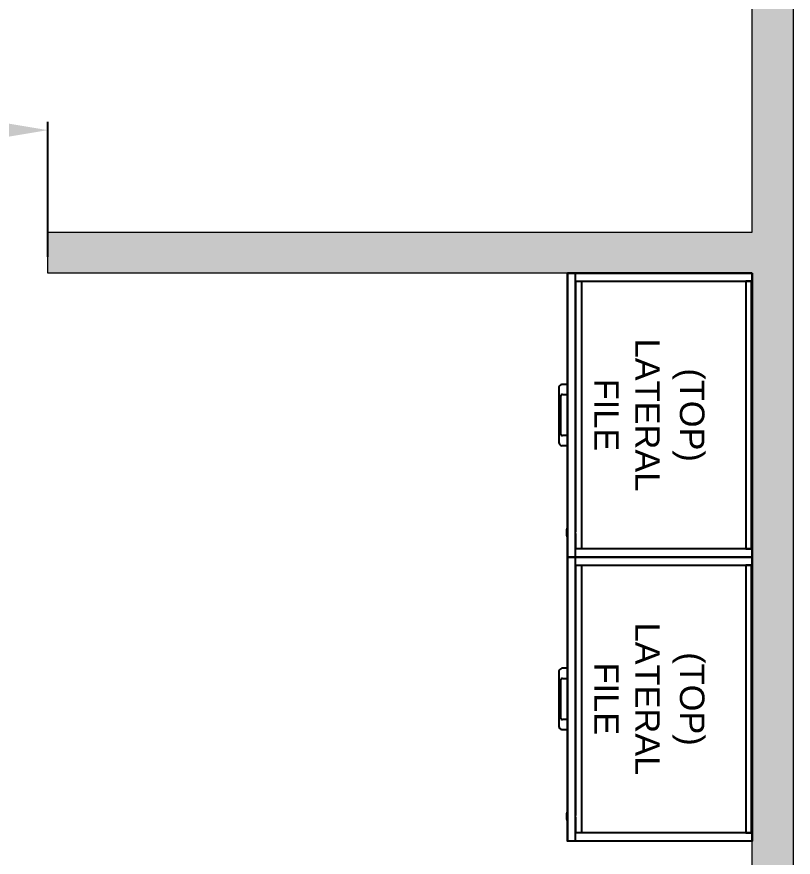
# Model space of a CAD drawing. Header units: inches. Extents: x 14 to 610, y 9 to 600.
# Drawn here: x 413.7 to 508.5, y 300.1 to 402.7 of the extents above; entities that cross this region are included whole.
import ezdxf
from ezdxf.enums import TextEntityAlignment as Align

# ---------------------------------------------------------------- set-up
doc = ezdxf.new("R2010")
doc.units = ezdxf.units.IN
doc.header["$MEASUREMENT"] = 0
doc.layers.add('A-FURN', color=7, linetype='Continuous')
doc.layers.add('WALLS', color=30, linetype='Continuous')
doc.styles.get("Standard").update_dxf_attribs({"font": 'arial.ttf'})
doc.dimstyles.new("Jon's Style", dxfattribs={"dimscale": 0, "dimtxt": 4, "dimasz": 6, "dimexe": 1, "dimexo": 2, "dimgap": 2, "dimtad": 0, "dimtih": 1, "dimtoh": 1, "dimdec": 4, "dimzin": 3, "dimdsep": 46, "dimlunit": 4, "dimtxsty": 'Standard', "dimcen": 0.09, "dimadec": 0, "dimazin": 0, "dimtfac": 1, "dimtdec": 4, "dimtofl": 0, "dimtmove": 0, "dimatfit": 3, "dimfxl": 1, "dimtolj": 1, "dimtzin": 0, "dimarcsym": 0})

# ---------------------------------------------------------------- blocks, each defined once
blk = doc.blocks.new('*D44')
at = {"layer": 'A-FURN', "color": 0, "lineweight": -2, "transparency": 16777216}
for p, q in [((378.96, 374.85), (378.96, 389.83)), ((417.53, 373.38), (417.53, 389.83)), ((384.96, 388.83), (388.12, 388.83)), ((411.53, 388.83), (408.37, 388.83))]:
    blk.add_line(p, q, dxfattribs=at)
at = {"layer": 'A-FURN', "color": 0, "transparency": 16777216}
for points in [[(384.96, 389.83), (384.96, 387.83), (378.96, 388.83)], [(411.53, 389.83), (411.53, 387.83), (417.53, 388.83)]]:
    blk.add_solid(points, dxfattribs=at)
at = {"layer": 'Defpoints', "color": 0, "transparency": 16777216}
for p in [(378.96, 388.83), (378.96, 372.85), (417.53, 371.38)]:
    blk.add_point(p, dxfattribs=at)
at = {"layer": 'A-FURN', "color": 0, "transparency": 16777216, "insert": (398.24, 388.83), "char_height": 4, "attachment_point": 5}
blk.add_mtext('\\A1;3\'-2{\\H1x;\\S9/16;}"', dxfattribs=at)
blk = doc.blocks.new('P_5CLLF34HW')
at = {"layer": 'A-FURN', "color": 5}
for p, q in [((0.98, 22.56), (0, 22.56)), ((0, 22.56), (0, 0.98)), ((0.98, 0.98), (0.98, 22.56)), ((33.65, 22.48), (0.98, 22.48)), ((0.98, 22.48), (0.98, 21.77)), ((0.98, 21.77), (33.65, 21.77)), ((0.98, 21.77), (33.65, 21.77)), ((34.63, 22.56), (33.65, 22.56)), ((33.65, 22.56), (33.65, 0.98)), ((33.65, 21.77), (33.65, 22.48)), ((34.63, 0.98), (34.63, 22.56)), ((0.98, 1.73), (33.65, 1.73)), ((34.63, 0.98), (0, 0.98)), ((0, 0.98), (0, 0)), ((0.98, 0.98), (31.55, 0.98)), ((13.57, 0), (13.57, -0.67)), ((14.8, -0.61), (14.8, 0)), ((32.14, 0), (31.15, 0)), ((31.27, 0), (31.27, 0)), ((31.29, 0), (31.29, 0)), ((31.75, 0.98), (33.65, 0.98)), ((32, 0), (32, 0)), ((32.02, 0), (32.02, 0)), ((34.63, 0.98), (34.63, 0.98)), ((34.63, 0), (34.63, 0.98)), ((0, 0), (34.63, 0)), ((19.64, -0.8), (14.99, -0.8)), ((19.83, 0), (19.83, -0.61)), ((21.05, -0.67), (21.05, 0)), ((31.23, -0.08), (31.29, -0.08)), ((31.29, -0.1), (31.29, -0.08)), ((31.31, -0.12), (31.99, -0.12)), ((32, -0.08), (32.06, -0.08)), ((32, -0.1), (32, -0.08)), ((13.97, -1.06), (20.66, -1.06))]:
    blk.add_line(p, q, dxfattribs=at)
for centre, radius, start, end in [((31.23, 0), 0.0787, 180, 270), ((32.06, 0), 0.0787, 270, 0), ((14.13, -0.58), 0.561, 189.5844, 220.2078), ((13.97, -0.71), 0.352, 220.2078, 270), ((14.97, -0.61), 0.176, 180, 229.7922), ((15.04, -0.53), 0.281, 229.7922, 260.4156), ((19.64, -0.63), 0.176, 270, 319.7922), ((19.56, -0.56), 0.281, 319.7922, 350.4156), ((20.57, -0.51), 0.561, 279.5844, 310.2078), ((20.7, -0.67), 0.352, 310.2078, 0), ((31.31, -0.1), 0.0157, 180, 270), ((31.99, -0.1), 0.0157, 270, 0)]:
    blk.add_arc(centre, radius, start, end, dxfattribs=at)
at = {"layer": 'A-FURN', "color": 5, "insert": (17.31, 7.27), "char_height": 3, "attachment_point": 5}
blk.add_mtext_dynamic_manual_height_columns('LATERAL\\PFILE', width=33.2214, gutter_width=30, heights=[0], dxfattribs=at)
at = {"layer": 'A-FURN', "color": 5, "flags": 1}
for tag in ['CAPPN', 'CAPPD', 'CAPMG', 'CAPMC', 'CAPGC', 'CAPALIAS1', 'CAPALIAS2', 'CAPALIAS3', 'CAPBLDG', 'CAPFLOOR', 'CAPDEPT', 'CAPPERSON', 'CAPPL', 'CAPQT', 'CAPDH']:
    blk.add_attdef(tag, (0, 0), '', height=0.001, dxfattribs=at)
at = {"layer": 'A-FURN', "color": 5}
blk.add_attdef('CAPTG', text='', height=3, dxfattribs=at).set_placement((-1663.57, -343.25), align=Align.CENTER)
blk = doc.blocks.new('P_5CLT34HW')
at = {"layer": 'A-FURN', "color": 5}
blk.add_lwpolyline([(0, 0), (34.65, 0), (34.65, -22.56), (0, -22.56)], close=True, dxfattribs=at)
blk.add_text('(TOP)', height=3, dxfattribs=at).set_placement((17.32, -7.33), align=Align.MIDDLE_CENTER)
at = {"layer": 'A-FURN', "color": 5, "flags": 1}
for tag in ['CAPPN', 'CAPPD', 'CAPMG', 'CAPMC', 'CAPGC', 'CAPALIAS1', 'CAPALIAS2', 'CAPALIAS3', 'CAPBLDG', 'CAPFLOOR', 'CAPDEPT', 'CAPPERSON', 'CAPPL', 'CAPQT', 'CAPDH']:
    blk.add_attdef(tag, (0, 0), '', height=0.001, dxfattribs=at)
at = {"layer": 'A-FURN', "color": 5}
blk.add_attdef('CAPTG', text='', height=2.5, dxfattribs=at).set_placement((99.43, -135.41), align=Align.CENTER)

msp = doc.modelspace()

# ---------------------------------------------------------------- linework, layer by layer
at = {"layer": 'WALLS', "lineweight": 18}
for points in [[(508.4989, 579.30071), (508.4989, 230.4292)], [(254.52994, 202.43951), (254.52994, 211.4362), (259.5281, 211.4362), (259.5281, 207.43767), (324.50417, 207.43767), (324.50417, 248.42258), (259.5281, 248.42258), (259.5281, 243.42442), (254.52994, 243.42442), (254.52994, 253.42073), (329.50233, 253.42073), (329.50233, 207.43767), (503.50074, 207.43767), (503.50074, 371.37729), (417.53241, 371.37729), (417.53241, 376.37545), (503.50074, 376.37545), (503.50074, 432.35483)]]:
    msp.add_lwpolyline(points, dxfattribs=at)
at = {"layer": 'WALLS', "transparency": 33554559}
for points in [[(508.4989, 432.35483), (503.50074, 432.35483), (508.4989, 376.37545)], [(503.50074, 432.35483), (508.4989, 376.37545), (503.50074, 376.37545)], [(508.4989, 376.37545), (417.53241, 376.37545), (508.4989, 371.37729)], [(417.53241, 376.37545), (508.4989, 371.37729), (417.53241, 371.37729)], [(508.4989, 371.37729), (503.50074, 371.37729), (508.4989, 230.4292)], [(503.50074, 371.37729), (508.4989, 230.4292), (503.50074, 230.4292)]]:
    msp.add_solid(points, dxfattribs=at)

# ---------------------------------------------------------------- block references
at = {"layer": 'A-FURN', "rotation": 270}
for name, p in [('P_5CLLF34HW', (480.94166, 371.37729)), ('P_5CLT34HW', (503.50074, 371.37729)), ('P_5CLLF34HW', (480.94166, 336.7316)), ('P_5CLT34HW', (503.50074, 336.7316))]:
    msp.add_blockref(name, p, dxfattribs=at)

# ---------------------------------------------------------------- dimensions: what is measured, and where the dimension line sits
at = {"layer": 'A-FURN'}
dim = msp.add_linear_dim(base=(378.95635, 388.82737), p1=(417.53241, 371.37729), p2=(378.95635, 372.84714), dimstyle="Jon's Style", override={"dimscale": 1}, dxfattribs=at)
dim.commit()
dim.dimension.update_dxf_attribs({"geometry": '*D44', "text_midpoint": (398.24438, 388.82737), "dimtype": 160})

doc.saveas('drawing.dxf')
